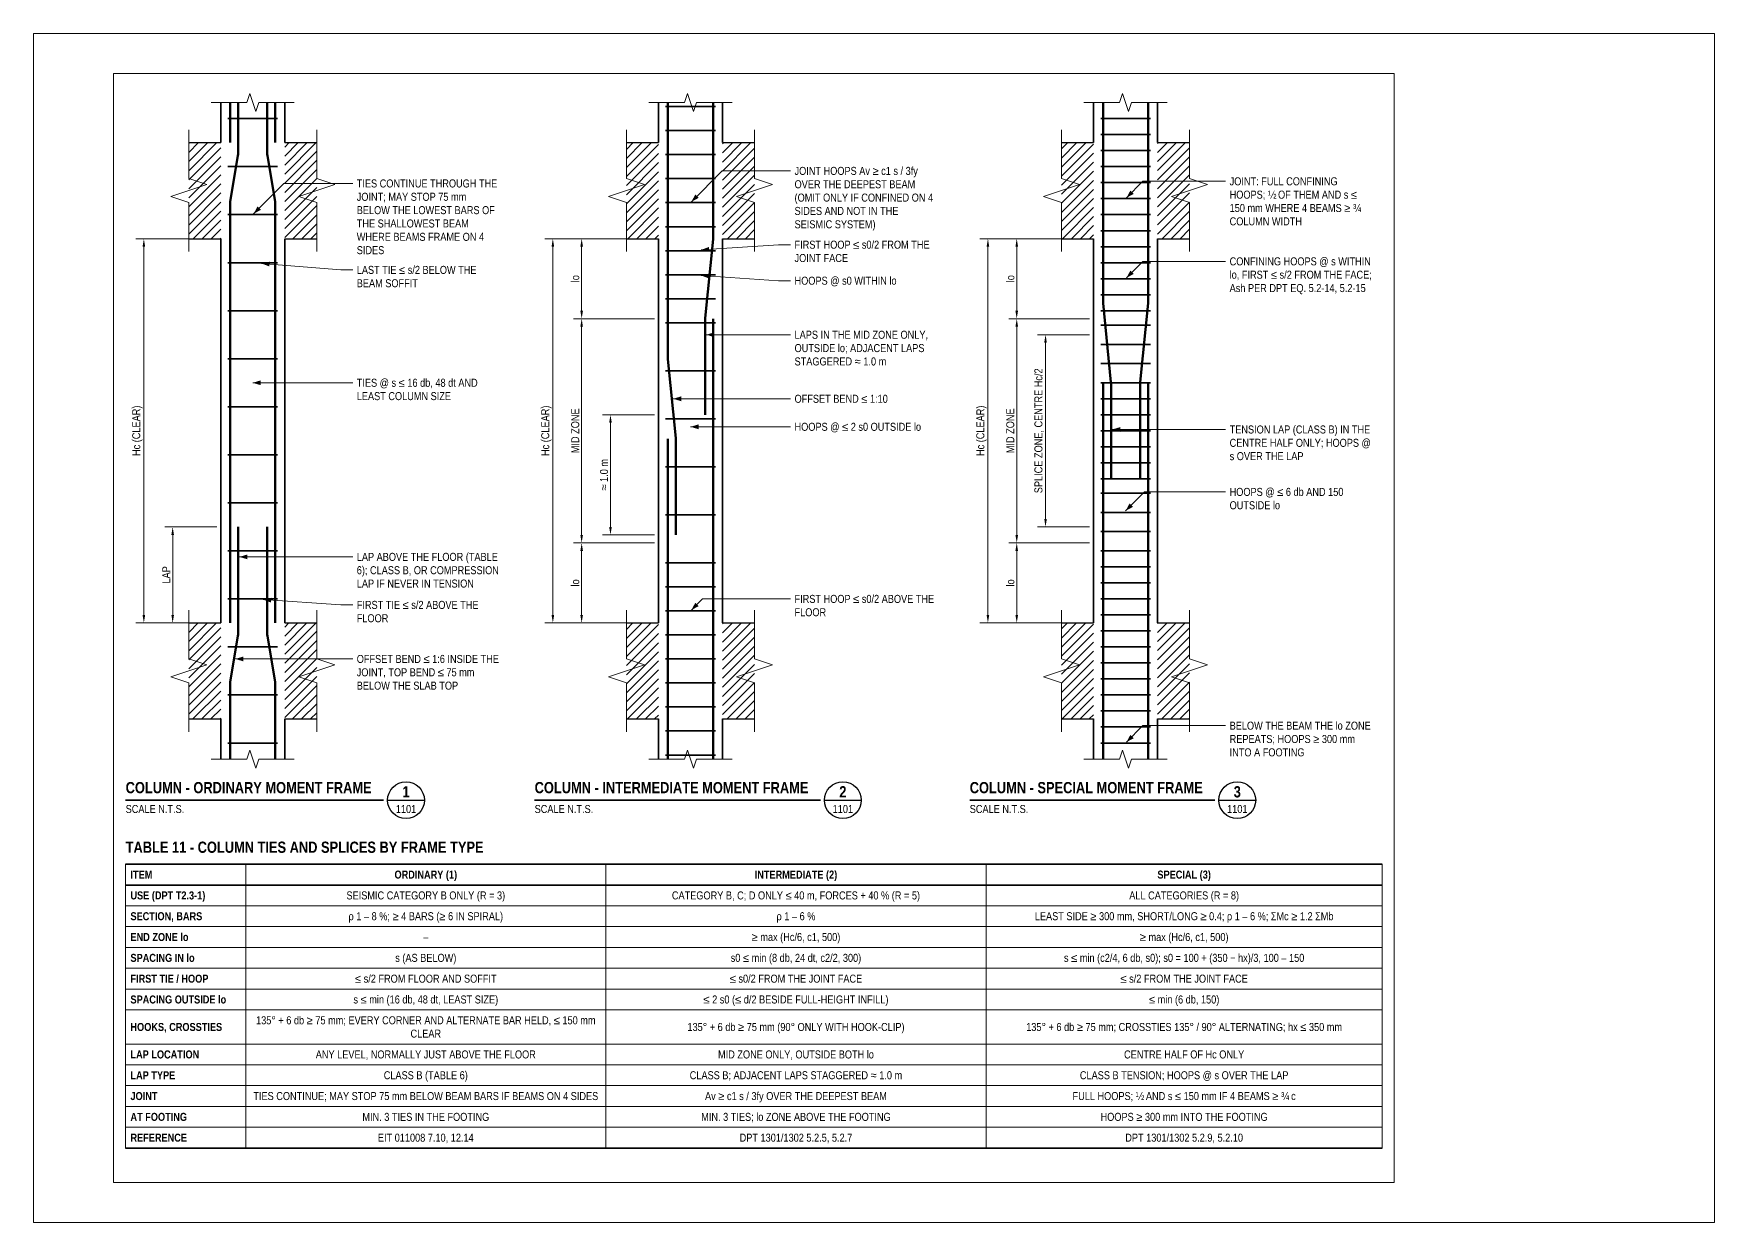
# Model space of a CAD drawing. Header units: millimetres. Extents: x 0 to 45000, y 0 to 7425.
# Drawn here: x 0 to 10500, y 0 to 7425 of the extents above; entities that cross this region are included whole.
import ezdxf
from ezdxf.enums import TextEntityAlignment as Align

# ---------------------------------------------------------------- set-up
doc = ezdxf.new("R2010")
doc.units = ezdxf.units.MM
doc.header["$LTSCALE"] = 3.75
for name, color, linetype, lineweight in [('S-ANNO', 3, 'Continuous', 18), ('S-BREAK', 8, 'Continuous', 18), ('S-CONC', 4, 'Continuous', 35), ('S-CONC-VIS', 5, 'Continuous', 25), ('S-DET', 7, 'Continuous', 18), ('S-DIMS', 2, 'Continuous', 18), ('S-HATCH', 9, 'Continuous', 13), ('S-REBR', 1, 'Continuous', 50), ('S-REBR-SEC', 30, 'Continuous', 35), ('S-SYMB', 6, 'Continuous', 25), ('S-TEXT', 7, 'Continuous', 18), ('S-TITLE', 4, 'Continuous', 35), ('S-TTLB', 4, 'Continuous', 35), ('S-TTLB-THIN', 8, 'Continuous', 18)]:
    doc.layers.add(name, color=color, linetype=linetype, lineweight=lineweight)
doc.layers.add('S-SHEET', color=9, linetype='Continuous', lineweight=13, plot=False)
doc.layers.add('S-TB-AREA', color=9, linetype='Continuous', lineweight=13, plot=False)
doc.styles.add('AN', font='ARIALN_0.TTF')
doc.styles.add('ANB', font='ARIALNB_0.TTF')
doc.dimstyles.new('EIT-25', dxfattribs={"dimscale": 25, "dimtxt": 2, "dimasz": 2, "dimexe": 2, "dimexo": 1, "dimgap": 0.6, "dimtad": 1, "dimdec": 0, "dimtxsty": 'AN', "dimcen": 2.5, "dimclrd": 2, "dimclre": 8, "dimclrt": 7, "dimazin": 3, "dimtfac": 1, "dimtmove": 1, "dimatfit": 3, "dimlwd": -1, "dimlwe": -1, "dimarcsym": 0})

# ---------------------------------------------------------------- blocks, each defined once
blk = doc.blocks.new('VT-1101-1', base_point=(23, 100.9))
at = {"layer": 'S-SYMB'}
blk.add_line((88.46, 105.5), (97.66, 105.5), dxfattribs=at)
blk.add_circle((93.06, 105.5), 4.6, dxfattribs=at)
at = {"layer": 'S-TITLE'}
blk.add_line((23, 105.5), (87.46, 105.5), dxfattribs=at)
at = {"layer": 'S-TEXT'}
for s, height, style, p in [('1', 2.8, 'ANB', (93.06, 107.6)), ('1101', 2, 'AN', (93.06, 103.3))]:
    blk.add_text(s, height=height, dxfattribs=dict(at, style=style)).set_placement(p, align=Align.MIDDLE_CENTER)
at = {"layer": 'S-TEXT', "style": 'AN'}
blk.add_text('SCALE N.T.S.', height=2, dxfattribs=at).set_placement((23, 104.3), align=Align.TOP_LEFT)
at = {"layer": 'S-TITLE', "style": 'ANB'}
blk.add_text('COLUMN - ORDINARY MOMENT FRAME', height=2.8, dxfattribs=at).set_placement((23, 106.4), align=Align.BOTTOM_LEFT)
blk = doc.blocks.new('VT-1101-2', base_point=(125.19, 100.9))
at = {"layer": 'S-SYMB'}
blk.add_line((197.61, 105.5), (206.81, 105.5), dxfattribs=at)
blk.add_circle((202.21, 105.5), 4.6, dxfattribs=at)
at = {"layer": 'S-TITLE'}
blk.add_line((125.19, 105.5), (196.61, 105.5), dxfattribs=at)
at = {"layer": 'S-TEXT'}
for s, height, style, p in [('2', 2.8, 'ANB', (202.21, 107.6)), ('1101', 2, 'AN', (202.21, 103.3))]:
    blk.add_text(s, height=height, dxfattribs=dict(at, style=style)).set_placement(p, align=Align.MIDDLE_CENTER)
at = {"layer": 'S-TEXT', "style": 'AN'}
blk.add_text('SCALE N.T.S.', height=2, dxfattribs=at).set_placement((125.19, 104.3), align=Align.TOP_LEFT)
at = {"layer": 'S-TITLE', "style": 'ANB'}
blk.add_text('COLUMN - INTERMEDIATE MOMENT FRAME', height=2.8, dxfattribs=at).set_placement((125.19, 106.4), align=Align.BOTTOM_LEFT)
blk = doc.blocks.new('VT-1101-3', base_point=(233.93, 100.9))
at = {"layer": 'S-SYMB'}
blk.add_line((296.19, 105.5), (305.39, 105.5), dxfattribs=at)
blk.add_circle((300.79, 105.5), 4.6, dxfattribs=at)
at = {"layer": 'S-TITLE'}
blk.add_line((233.93, 105.5), (295.19, 105.5), dxfattribs=at)
at = {"layer": 'S-TEXT'}
for s, height, style, p in [('3', 2.8, 'ANB', (300.79, 107.6)), ('1101', 2, 'AN', (300.79, 103.3))]:
    blk.add_text(s, height=height, dxfattribs=dict(at, style=style)).set_placement(p, align=Align.MIDDLE_CENTER)
at = {"layer": 'S-TEXT', "style": 'AN'}
blk.add_text('SCALE N.T.S.', height=2, dxfattribs=at).set_placement((233.93, 104.3), align=Align.TOP_LEFT)
at = {"layer": 'S-TITLE', "style": 'ANB'}
blk.add_text('COLUMN - SPECIAL MOMENT FRAME', height=2.8, dxfattribs=at).set_placement((233.93, 106.4), align=Align.BOTTOM_LEFT)
blk = doc.blocks.new('TBL-1101-1', base_point=(23, 18.57))
at = {"layer": 'S-TTLB'}
for p, q in [((23, 89.5), (337, 89.5)), ((23, 84.3), (337, 84.3)), ((23, 18.57), (337, 18.57))]:
    blk.add_line(p, q, dxfattribs=at)
at = {"layer": 'S-TTLB-THIN'}
for p, q in [((23, 89.5), (23, 18.57)), ((53, 89.5), (53, 18.57)), ((143, 89.5), (143, 18.57)), ((238, 89.5), (238, 18.57)), ((337, 89.5), (337, 18.57)), ((23, 79.1), (337, 79.1)), ((23, 73.9), (337, 73.9)), ((23, 68.7), (337, 68.7)), ((23, 63.5), (337, 63.5)), ((23, 58.3), (337, 58.3)), ((23, 53.1), (337, 53.1)), ((23, 44.57), (337, 44.57)), ((23, 39.37), (337, 39.37)), ((23, 34.17), (337, 34.17)), ((23, 28.97), (337, 28.97)), ((23, 23.77), (337, 23.77))]:
    blk.add_line(p, q, dxfattribs=at)
at = {"layer": 'S-TEXT', "style": 'ANB'}
for s, p in [('ITEM', (24.2, 86.9)), ('USE (DPT T2.3-1)', (24.2, 81.7)), ('SECTION, BARS', (24.2, 76.5)), ('END ZONE lo', (24.2, 71.3)), ('SPACING IN lo', (24.2, 66.1)), ('FIRST TIE / HOOP', (24.2, 60.9)), ('SPACING OUTSIDE lo', (24.2, 55.7)), ('HOOKS, CROSSTIES', (24.2, 48.83)), ('LAP LOCATION', (24.2, 41.97)), ('LAP TYPE', (24.2, 36.77)), ('JOINT', (24.2, 31.57)), ('AT FOOTING', (24.2, 26.37)), ('REFERENCE', (24.2, 21.17))]:
    blk.add_text(s, height=2, dxfattribs=at).set_placement(p, align=Align.MIDDLE_LEFT)
at = {"layer": 'S-TEXT'}
for s, style, p in [('ORDINARY (1)', 'ANB', (98, 86.9)), ('INTERMEDIATE (2)', 'ANB', (190.5, 86.9)), ('SPECIAL (3)', 'ANB', (287.5, 86.9)), ('SEISMIC CATEGORY B ONLY (R = 3)', 'AN', (98, 81.7)), ('CATEGORY B, C; D ONLY ≤ 40 m, FORCES + 40 % (R = 5)', 'AN', (190.5, 81.7)), ('ALL CATEGORIES (R = 8)', 'AN', (287.5, 81.7)), ('ρ 1 – 8 %; ≥ 4 BARS (≥ 6 IN SPIRAL)', 'AN', (98, 76.5)), ('ρ 1 – 6 %', 'AN', (190.5, 76.5)), ('LEAST SIDE ≥ 300 mm, SHORT/LONG ≥ 0.4; ρ 1 – 6 %; ΣMc ≥ 1.2 ΣMb', 'AN', (287.5, 76.5)), ('≥ max (Hc/6, c1, 500)', 'AN', (190.5, 71.3)), ('≥ max (Hc/6, c1, 500)', 'AN', (287.5, 71.3)), ('s (AS BELOW)', 'AN', (98, 66.1)), ('–', 'AN', (98, 71.3)), ('s0 ≤ min (8 db, 24 dt, c2/2, 300)', 'AN', (190.5, 66.1)), ('s ≤ min (c2/4, 6 db, s0); s0 = 100 + (350 − hx)/3, 100 – 150', 'AN', (287.5, 66.1)), ('≤ s/2 FROM FLOOR AND SOFFIT', 'AN', (98, 60.9)), ('≤ s0/2 FROM THE JOINT FACE', 'AN', (190.5, 60.9)), ('≤ s/2 FROM THE JOINT FACE', 'AN', (287.5, 60.9)), ('s ≤ min (16 db, 48 dt, LEAST SIZE)', 'AN', (98, 55.7)), ('≤ 2 s0 (≤ d/2 BESIDE FULL-HEIGHT INFILL)', 'AN', (190.5, 55.7)), ('≤ min (6 db, 150)', 'AN', (287.5, 55.7)), ('135° + 6 db ≥ 75 mm; EVERY CORNER AND ALTERNATE BAR HELD, ≤ 150 mm', 'AN', (98, 50.5)), ('CLEAR', 'AN', (98, 47.17)), ('135° + 6 db ≥ 75 mm (90° ONLY WITH HOOK-CLIP)', 'AN', (190.5, 48.83)), ('135° + 6 db ≥ 75 mm; CROSSTIES 135° / 90° ALTERNATING; hx ≤ 350 mm', 'AN', (287.5, 48.83)), ('ANY LEVEL, NORMALLY JUST ABOVE THE FLOOR', 'AN', (98, 41.97)), ('MID ZONE ONLY, OUTSIDE BOTH lo', 'AN', (190.5, 41.97)), ('CENTRE HALF OF Hc ONLY', 'AN', (287.5, 41.97)), ('CLASS B (TABLE 6)', 'AN', (98, 36.77)), ('CLASS B TENSION; HOOPS @ s OVER THE LAP', 'AN', (287.5, 36.77)), ('CLASS B; ADJACENT LAPS STAGGERED ≈ 1.0 m', 'AN', (190.5, 36.77)), ('TIES CONTINUE; MAY STOP 75 mm BELOW BEAM BARS IF BEAMS ON 4 SIDES', 'AN', (98, 31.57)), ('Av ≥ c1 s / 3fy OVER THE DEEPEST BEAM', 'AN', (190.5, 31.57)), ('FULL HOOPS; ½ AND s ≤ 150 mm IF 4 BEAMS ≥ ¾ c', 'AN', (287.5, 31.57)), ('MIN. 3 TIES IN THE FOOTING', 'AN', (98, 26.37)), ('MIN. 3 TIES; lo ZONE ABOVE THE FOOTING', 'AN', (190.5, 26.37)), ('HOOPS ≥ 300 mm INTO THE FOOTING', 'AN', (287.5, 26.37)), ('EIT 011008 7.10, 12.14', 'AN', (98, 21.17)), ('DPT 1301/1302 5.2.5, 5.2.7', 'AN', (190.5, 21.17)), ('DPT 1301/1302 5.2.9, 5.2.10', 'AN', (287.5, 21.17))]:
    blk.add_text(s, height=2, dxfattribs=dict(at, style=style)).set_placement(p, align=Align.MIDDLE_CENTER)
at = {"layer": 'S-TITLE', "style": 'ANB'}
blk.add_text('TABLE 11 - COLUMN TIES AND SPLICES BY FRAME TYPE', height=2.8, dxfattribs=at).set_placement((23, 91.5), align=Align.BOTTOM_LEFT)
blk = doc.blocks.new('DET-1101-1', base_point=(-593.7, -906.2))
at = {"layer": 'S-HATCH'}
h = blk.add_hatch(dxfattribs=at)
h.set_pattern_fill('ANSI31', color=256, scale=12.5984)
h.paths.add_polyline_path([(-200, 2400), (0, 2400), (0, 3000), (-200, 3000)])
h = blk.add_hatch(dxfattribs=at)
h.set_pattern_fill('ANSI31', color=256, scale=12.5984)
h.paths.add_polyline_path([(400, 2400), (600, 2400), (600, 3000), (400, 3000)])
h = blk.add_hatch(dxfattribs=at)
h.set_pattern_fill('ANSI31', color=256, scale=12.598)
h.paths.add_polyline_path([(-200, -600), (0, -600), (0, 0), (-200, 0)])
h = blk.add_hatch(dxfattribs=at)
h.set_pattern_fill('ANSI31', color=256, scale=12.598)
h.paths.add_polyline_path([(400, -600), (600, -600), (600, 0), (400, 0)])
at = {"layer": 'S-ANNO', "flags": 128}
for points in [[(205.5, 2555.5), (395, 2745), (750, 2745), (825, 2745)], [(255.1, 2245.5), (750, 2205), (825, 2205)], [(200, 1500), (750, 1500), (825, 1500)], [(116.8, 412.5), (750, 412.5), (825, 412.5)], [(265.6, 145.5), (750, 112.5), (825, 112.5)], [(91.8, -225), (750, -225), (825, -225)]]:
    blk.add_lwpolyline(points, dxfattribs=at)
at = {"layer": 'S-ANNO'}
for points in [[(205.5, 2555.5), (251.4, 2580.2), (230.2, 2601.4)], [(255.1, 2245.5), (303.7, 2226.5), (306.1, 2256.4)], [(200, 1500), (250, 1485), (250, 1515)], [(116.8, 412.5), (166.8, 397.5), (166.8, 427.5)], [(265.6, 145.5), (314.5, 127.2), (316.5, 157.1)], [(91.8, -225), (141.8, -240), (141.8, -210)]]:
    blk.add_solid(points, dxfattribs=at)
at = {"layer": 'S-BREAK', "flags": 128}
for points in [[(-60, 3250), (162.5, 3250), (181.2, 3306.2), (218.8, 3193.8), (237.5, 3250), (460, 3250)], [(-200, 2320), (-200, 2625), (-312.5, 2662.5), (-87.5, 2737.5), (-200, 2775), (-200, 3080)], [(600, 2320), (600, 2625), (487.5, 2662.5), (712.5, 2737.5), (600, 2775), (600, 3080)], [(-200, -680), (-200, -375), (-312.5, -337.5), (-87.5, -262.5), (-200, -225), (-200, 80)], [(600, -680), (600, -375), (487.5, -337.5), (712.5, -262.5), (600, -225), (600, 80)], [(-60, -850), (162.5, -850), (181.2, -793.8), (218.8, -906.2), (237.5, -850), (460, -850)]]:
    blk.add_lwpolyline(points, dxfattribs=at)
at = {"layer": 'S-CONC'}
for p, q in [((0, 3000), (0, 3250)), ((400, 3000), (400, 3250)), ((0, 0), (0, 2400)), ((400, 0), (400, 2400)), ((0, -850), (0, -600)), ((400, -850), (400, -600))]:
    blk.add_line(p, q, dxfattribs=at)
at = {"layer": 'S-CONC-VIS'}
for p, q in [((-200, 3000), (0, 3000)), ((400, 3000), (600, 3000)), ((-200, 2400), (0, 2400)), ((400, 2400), (600, 2400)), ((-200, 0), (0, 0)), ((400, 0), (600, 0)), ((-200, -600), (0, -600)), ((400, -600), (600, -600))]:
    blk.add_line(p, q, dxfattribs=at)
at = {"layer": 'S-REBR', "flags": 128}
for points in [[(59, 0), (59, 2619.2, -0.0413106), (60, 2630.7), (108, 2919.3, 0.0413106), (109, 2930.8), (109, 3250)], [(341, 0), (341, 2619.2, 0.0413106), (340, 2630.7), (292, 2919.3, -0.0413106), (291, 2930.8), (291, 3250)], [(59, -850), (59, -380.8, -0.0413106), (60, -369.3), (108, -80.7, 0.0413106), (109, -69.2), (109, 600)], [(341, -850), (341, -380.8, 0.0413106), (340, -369.3), (292, -80.7, -0.0413106), (291, -69.2), (291, 600)]]:
    blk.add_lwpolyline(points, format="xyb", dxfattribs=at)
for points in [[(59, 3000), (59, 3250)], [(341, 3000), (341, 3250)]]:
    blk.add_lwpolyline(points, dxfattribs=at)
at = {"layer": 'S-REBR-SEC'}
for p, q in [((44.5, 3150), (355.5, 3150)), ((44.5, 2850), (355.5, 2850)), ((44.5, 2550), (355.5, 2550)), ((44.5, 2250), (355.5, 2250)), ((44.5, 1950), (355.5, 1950)), ((44.5, 1650), (355.5, 1650)), ((44.5, 1350), (355.5, 1350)), ((44.5, 1050), (355.5, 1050)), ((44.5, 750), (355.5, 750)), ((44.5, 450), (355.5, 450)), ((44.5, 150), (355.5, 150)), ((44.5, -150), (355.5, -150)), ((44.5, -450), (355.5, -450)), ((44.5, -750), (355.5, -750))]:
    blk.add_line(p, q, dxfattribs=at)
at = {"layer": 'S-TEXT', "char_height": 50, "attachment_point": 1, "style": 'AN'}
for s, insert, width in [('TIES CONTINUE THROUGH THE\\PJOINT; MAY STOP 75 mm\\PBELOW THE LOWEST BARS OF\\PTHE SHALLOWEST BEAM\\PWHERE BEAMS FRAME ON 4\\PSIDES', (850, 2770), 925.799), ('LAST TIE ≤ s/2 BELOW THE\\PBEAM SOFFIT', (850, 2230), 790.62), ('TIES @ s ≤ 16 db, 48 dt AND\\PLEAST COLUMN SIZE', (850, 1525), 798.282), ('LAP ABOVE THE FLOOR (TABLE\\P6); CLASS B, OR COMPRESSION\\PLAP IF NEVER IN TENSION', (850, 437.5), 936.014), ('FIRST TIE ≤ s/2 ABOVE THE\\PFLOOR', (850, 137.5), 803.815), ('OFFSET BEND ≤ 1:6 INSIDE THE\\PJOINT, TOP BEND ≤ 75 mm\\PBELOW THE SLAB TOP', (850, -200), 936.121)]:
    blk.add_mtext(s, dxfattribs=dict(at, insert=insert, width=width))
at = {"layer": 'S-DIMS'}
for base, p2, text in [((-480, 0), (0, 2400), 'Hc (CLEAR)'), ((-300, 0), (0, 600), 'LAP')]:
    blk.add_linear_dim(base=base, p1=(0, 0), p2=p2, angle=90, text=text, dimstyle='EIT-25', dxfattribs=at).render()
blk = doc.blocks.new('DET-1101-2', base_point=(7226.3, -906.2))
at = {"layer": 'S-HATCH'}
h = blk.add_hatch(dxfattribs=at)
h.set_pattern_fill('ANSI31', color=256, scale=12.5984)
h.paths.add_polyline_path([(7800, 2400), (8000, 2400), (8000, 3000), (7800, 3000)])
h = blk.add_hatch(dxfattribs=at)
h.set_pattern_fill('ANSI31', color=256, scale=12.5984)
h.paths.add_polyline_path([(8400, 2400), (8600, 2400), (8600, 3000), (8400, 3000)])
h = blk.add_hatch(dxfattribs=at)
h.set_pattern_fill('ANSI31', color=256, scale=12.5984)
h.paths.add_polyline_path([(7800, -600), (8000, -600), (8000, 0), (7800, 0)])
h = blk.add_hatch(dxfattribs=at)
h.set_pattern_fill('ANSI31', color=256, scale=12.5984)
h.paths.add_polyline_path([(8400, -600), (8600, -600), (8600, 0), (8400, 0)])
at = {"layer": 'S-ANNO', "flags": 128}
for points in [[(8205.5, 2630.5), (8398.3, 2823.3), (8750, 2823.3), (8825, 2823.3)], [(8265.6, 2329.5), (8750, 2362.5), (8825, 2362.5)], [(8265.6, 2170.5), (8750, 2137.5), (8825, 2137.5)], [(8298.8, 1800), (8750, 1800), (8825, 1800)], [(8091.8, 1400), (8750, 1400), (8825, 1400)], [(8200, 1225), (8750, 1225), (8825, 1225)], [(8205.5, 80.5), (8275, 150), (8750, 150), (8825, 150)]]:
    blk.add_lwpolyline(points, dxfattribs=at)
at = {"layer": 'S-ANNO'}
for points in [[(8205.5, 2630.5), (8251.4, 2655.2), (8230.2, 2676.4)], [(8265.6, 2329.5), (8316.5, 2317.9), (8314.5, 2347.8)], [(8265.6, 2170.5), (8314.5, 2152.2), (8316.5, 2182.1)], [(8298.8, 1800), (8348.8, 1785), (8348.8, 1815)], [(8091.8, 1400), (8141.8, 1385), (8141.8, 1415)], [(8200, 1225), (8250, 1210), (8250, 1240)], [(8205.5, 80.5), (8251.4, 105.2), (8230.2, 126.4)]]:
    blk.add_solid(points, dxfattribs=at)
at = {"layer": 'S-BREAK', "flags": 128}
for points in [[(7940, 3250), (8162.5, 3250), (8181.2, 3306.2), (8218.8, 3193.8), (8237.5, 3250), (8460, 3250)], [(7800, 2320), (7800, 2625), (7687.5, 2662.5), (7912.5, 2737.5), (7800, 2775), (7800, 3080)], [(8600, 2320), (8600, 2625), (8487.5, 2662.5), (8712.5, 2737.5), (8600, 2775), (8600, 3080)], [(7800, -680), (7800, -375), (7687.5, -337.5), (7912.5, -262.5), (7800, -225), (7800, 80)], [(8600, -680), (8600, -375), (8487.5, -337.5), (8712.5, -262.5), (8600, -225), (8600, 80)], [(7940, -850), (8162.5, -850), (8181.2, -793.8), (8218.8, -906.2), (8237.5, -850), (8460, -850)]]:
    blk.add_lwpolyline(points, dxfattribs=at)
at = {"layer": 'S-CONC'}
for p, q in [((8000, 3000), (8000, 3250)), ((8400, 3000), (8400, 3250)), ((8000, 0), (8000, 2400)), ((8400, 0), (8400, 2400)), ((8000, -850), (8000, -600)), ((8400, -850), (8400, -600))]:
    blk.add_line(p, q, dxfattribs=at)
at = {"layer": 'S-CONC-VIS'}
for p, q in [((7800, 3000), (8000, 3000)), ((8400, 3000), (8600, 3000)), ((7800, 2400), (8000, 2400)), ((8400, 2400), (8600, 2400)), ((7800, 0), (8000, 0)), ((8400, 0), (8600, 0)), ((7800, -600), (8000, -600)), ((8400, -600), (8600, -600))]:
    blk.add_line(p, q, dxfattribs=at)
at = {"layer": 'S-REBR', "flags": 128}
for points in [[(8109, 550), (8109, 1146.5, 0.0249223), (8108.7, 1153.5), (8059.3, 1646.5, -0.0249223), (8059, 1653.5), (8059, 3250)], [(8291, 1300), (8291, 1896.5, -0.0249223), (8291.3, 1903.5), (8340.7, 2396.5, 0.0249223), (8341, 2403.5), (8341, 3250)]]:
    blk.add_lwpolyline(points, format="xyb", dxfattribs=at)
for points in [[(8341, -850), (8341, 1900)], [(8059, -850), (8059, 1150)]]:
    blk.add_lwpolyline(points, dxfattribs=at)
at = {"layer": 'S-REBR-SEC'}
for p, q in [((8044.5, 3225), (8355.5, 3225)), ((8044.5, 3075), (8355.5, 3075)), ((8044.5, 2925), (8355.5, 2925)), ((8044.5, 2775), (8355.5, 2775)), ((8044.5, 2625), (8355.5, 2625)), ((8044.5, 2475), (8355.5, 2475)), ((8044.5, 2325), (8355.5, 2325)), ((8044.5, 2175), (8355.5, 2175)), ((8044.5, 2025), (8355.5, 2025)), ((8044.5, 1875), (8355.5, 1875)), ((8044.5, 1575), (8355.5, 1575)), ((8044.5, 1275), (8355.5, 1275)), ((8044.5, 975), (8355.5, 975)), ((8044.5, 675), (8355.5, 675)), ((8044.5, 375), (8355.5, 375)), ((8044.5, 225), (8355.5, 225)), ((8044.5, 75), (8355.5, 75)), ((8044.5, -75), (8355.5, -75)), ((8044.5, -225), (8355.5, -225)), ((8044.5, -375), (8355.5, -375)), ((8044.5, -525), (8355.5, -525)), ((8044.5, -675), (8355.5, -675)), ((8044.5, -825), (8355.5, -825))]:
    blk.add_line(p, q, dxfattribs=at)
at = {"layer": 'S-TEXT', "char_height": 50, "attachment_point": 1, "style": 'AN'}
for s, insert, width in [('JOINT HOOPS Av ≥ c1 s / 3fy\\POVER THE DEEPEST BEAM\\P(OMIT ONLY IF CONFINED ON 4\\PSIDES AND NOT IN THE\\PSEISMIC SYSTEM)', (8850, 2848.3), 912.746), ('FIRST HOOP ≤ s0/2 FROM THE\\PJOINT FACE', (8850, 2387.5), 889.796), ('HOOPS @ s0 WITHIN lo', (8850, 2162.5), 675.376), ('LAPS IN THE MID ZONE ONLY,\\POUTSIDE lo; ADJACENT LAPS\\PSTAGGERED ≈ 1.0 m', (8850, 1825), 879.722), ('OFFSET BEND ≤ 1:10', (8850, 1425), 618.445), ('HOOPS @ ≤ 2 s0 OUTSIDE lo', (8850, 1250), 834.533), ('FIRST HOOP ≤ s0/2 ABOVE THE\\PFLOOR', (8850, 175), 919.698)]:
    blk.add_mtext(s, dxfattribs=dict(at, insert=insert, width=width))
at = {"layer": 'S-DIMS'}
for base, p1, p2, text in [((7340, 0), (8000, 0), (8000, 2400), 'Hc (CLEAR)'), ((7520, 1900), (8000, 1900), (8000, 2400), 'lo'), ((7520, 500), (8000, 500), (8000, 1900), 'MID ZONE'), ((7700, 550), (8000, 550), (8000, 1300), '≈ 1.0 m'), ((7520, 0), (8000, 0), (8000, 500), 'lo')]:
    blk.add_linear_dim(base=base, p1=p1, p2=p2, angle=90, text=text, dimstyle='EIT-25', dxfattribs=at).render()
blk = doc.blocks.new('DET-1101-3', base_point=(15226.3, -906.2))
at = {"layer": 'S-HATCH'}
h = blk.add_hatch(dxfattribs=at)
h.set_pattern_fill('ANSI31', color=256, scale=12.5984)
h.paths.add_polyline_path([(15800, 2400), (16000, 2400), (16000, 3000), (15800, 3000)])
h = blk.add_hatch(dxfattribs=at)
h.set_pattern_fill('ANSI31', color=256, scale=12.5984)
h.paths.add_polyline_path([(16400, 2400), (16600, 2400), (16600, 3000), (16400, 3000)])
h = blk.add_hatch(dxfattribs=at)
h.set_pattern_fill('ANSI31', color=256, scale=12.5984)
h.paths.add_polyline_path([(15800, -600), (16000, -600), (16000, 0), (15800, 0)])
h = blk.add_hatch(dxfattribs=at)
h.set_pattern_fill('ANSI31', color=256, scale=12.5984)
h.paths.add_polyline_path([(16400, -600), (16600, -600), (16600, 0), (16400, 0)])
at = {"layer": 'S-ANNO', "flags": 128}
for points in [[(16205.5, 2655.5), (16308.3, 2758.3), (16750, 2758.3), (16825, 2758.3)], [(16205.5, 2155.5), (16308.3, 2258.3), (16750, 2258.3), (16825, 2258.3)], [(16116.8, 1208.3), (16750, 1208.3), (16825, 1208.3)], [(16200, 700), (16318.3, 818.3), (16750, 818.3), (16825, 818.3)], [(16205.5, -744.5), (16308.3, -641.7), (16750, -641.7), (16825, -641.7)]]:
    blk.add_lwpolyline(points, dxfattribs=at)
at = {"layer": 'S-ANNO'}
for points in [[(16205.5, 2655.5), (16251.4, 2680.2), (16230.2, 2701.4)], [(16205.5, 2155.5), (16251.4, 2180.2), (16230.2, 2201.4)], [(16116.8, 1208.3), (16166.8, 1193.3), (16166.8, 1223.3)], [(16200, 700), (16246, 724.7), (16224.7, 746)], [(16205.5, -744.5), (16251.4, -719.8), (16230.2, -698.6)]]:
    blk.add_solid(points, dxfattribs=at)
at = {"layer": 'S-BREAK', "flags": 128}
for points in [[(15940, 3250), (16162.5, 3250), (16181.2, 3306.2), (16218.8, 3193.8), (16237.5, 3250), (16460, 3250)], [(15800, 2320), (15800, 2625), (15687.5, 2662.5), (15912.5, 2737.5), (15800, 2775), (15800, 3080)], [(16600, 2320), (16600, 2625), (16487.5, 2662.5), (16712.5, 2737.5), (16600, 2775), (16600, 3080)], [(15800, -680), (15800, -375), (15687.5, -337.5), (15912.5, -262.5), (15800, -225), (15800, 80)], [(16600, -680), (16600, -375), (16487.5, -337.5), (16712.5, -262.5), (16600, -225), (16600, 80)], [(15940, -850), (16162.5, -850), (16181.2, -793.8), (16218.8, -906.2), (16237.5, -850), (16460, -850)]]:
    blk.add_lwpolyline(points, dxfattribs=at)
at = {"layer": 'S-CONC'}
for p, q in [((16000, 3000), (16000, 3250)), ((16400, 3000), (16400, 3250)), ((16000, 0), (16000, 2400)), ((16400, 0), (16400, 2400)), ((16000, -850), (16000, -600)), ((16400, -850), (16400, -600))]:
    blk.add_line(p, q, dxfattribs=at)
at = {"layer": 'S-CONC-VIS'}
for p, q in [((15800, 3000), (16000, 3000)), ((16400, 3000), (16600, 3000)), ((15800, 2400), (16000, 2400)), ((16400, 2400), (16600, 2400)), ((15800, 0), (16000, 0)), ((16400, 0), (16600, 0)), ((15800, -600), (16000, -600)), ((16400, -600), (16600, -600))]:
    blk.add_line(p, q, dxfattribs=at)
at = {"layer": 'S-REBR', "flags": 128}
for points in [[(16109, 900), (16109, 1496.5, 0.0249223), (16108.7, 1503.5), (16059.3, 1996.5, -0.0249223), (16059, 2003.5), (16059, 3250)], [(16291, 900), (16291, 1496.5, -0.0249223), (16291.3, 1503.5), (16340.7, 1996.5, 0.0249223), (16341, 2003.5), (16341, 3250)]]:
    blk.add_lwpolyline(points, format="xyb", dxfattribs=at)
for points in [[(16059, -850), (16059, 1500)], [(16341, -850), (16341, 1500)]]:
    blk.add_lwpolyline(points, dxfattribs=at)
at = {"layer": 'S-REBR-SEC'}
for p, q in [((16044.5, 3150), (16355.5, 3150)), ((16044.5, 3050), (16355.5, 3050)), ((16044.5, 2950), (16355.5, 2950)), ((16044.5, 2850), (16355.5, 2850)), ((16044.5, 2750), (16355.5, 2750)), ((16044.5, 2650), (16355.5, 2650)), ((16044.5, 2550), (16355.5, 2550)), ((16044.5, 2450), (16355.5, 2450)), ((16044.5, 2350), (16355.5, 2350)), ((16044.5, 2250), (16355.5, 2250)), ((16044.5, 2150), (16355.5, 2150)), ((16044.5, 2050), (16355.5, 2050)), ((16044.5, 1950), (16355.5, 1950)), ((16044.5, 1860), (16355.5, 1860)), ((16044.5, 1740), (16355.5, 1740)), ((16044.5, 1620), (16355.5, 1620)), ((16044.5, 1500), (16355.5, 1500)), ((16044.5, 1400), (16355.5, 1400)), ((16044.5, 1300), (16355.5, 1300)), ((16044.5, 1200), (16355.5, 1200)), ((16044.5, 1100), (16355.5, 1100)), ((16044.5, 1000), (16355.5, 1000)), ((16044.5, 900), (16355.5, 900)), ((16044.5, 810), (16355.5, 810)), ((16044.5, 690), (16355.5, 690)), ((16044.5, 570), (16355.5, 570)), ((16044.5, 450), (16355.5, 450)), ((16044.5, 350), (16355.5, 350)), ((16044.5, 250), (16355.5, 250)), ((16044.5, 150), (16355.5, 150)), ((16044.5, 50), (16355.5, 50)), ((16044.5, -50), (16355.5, -50)), ((16044.5, -150), (16355.5, -150)), ((16044.5, -250), (16355.5, -250)), ((16044.5, -350), (16355.5, -350)), ((16044.5, -450), (16355.5, -450)), ((16044.5, -550), (16355.5, -550)), ((16044.5, -650), (16355.5, -650)), ((16044.5, -750), (16355.5, -750))]:
    blk.add_line(p, q, dxfattribs=at)
at = {"layer": 'S-TEXT', "char_height": 50, "attachment_point": 1, "style": 'AN'}
for s, insert, width in [('JOINT: FULL CONFINING\\PHOOPS; ½ OF THEM AND s ≤\\P150 mm WHERE 4 BEAMS ≥ ¾\\PCOLUMN WIDTH', (16850, 2783.3), 863.406), ('CONFINING HOOPS @ s WITHIN\\Plo, FIRST ≤ s/2 FROM THE FACE;\\PAsh PER DPT EQ. 5.2-14, 5.2-15', (16850, 2283.3), 936.121), ('TENSION LAP (CLASS B) IN THE\\PCENTRE HALF ONLY; HOOPS @\\Ps OVER THE LAP', (16850, 1233.3), 930.197), ('HOOPS @ ≤ 6 db AND 150\\POUTSIDE lo', (16850, 843.3), 751.851), ('BELOW THE BEAM THE lo ZONE\\PREPEATS; HOOPS ≥ 300 mm\\PINTO A FOOTING', (16850, -616.7), 929.346)]:
    blk.add_mtext(s, dxfattribs=dict(at, insert=insert, width=width))
at = {"layer": 'S-DIMS'}
for base, p1, p2, text in [((15340, 0), (16000, 0), (16000, 2400), 'Hc (CLEAR)'), ((15520, 1900), (16000, 1900), (16000, 2400), 'lo'), ((15520, 500), (16000, 500), (16000, 1900), 'MID ZONE'), ((15700, 600), (16000, 600), (16000, 1800), 'SPLICE ZONE, CENTRE Hc/2'), ((15520, 0), (16000, 0), (16000, 500), 'lo')]:
    blk.add_linear_dim(base=base, p1=p1, p2=p2, angle=90, text=text, dimstyle='EIT-25', dxfattribs=at).render()

msp = doc.modelspace()

# ---------------------------------------------------------------- linework, layer by layer
at = {"layer": 'S-SHEET', "flags": 128}
msp.add_lwpolyline([(0, 0), (10500, 0), (10500, 7425), (0, 7425)], close=True, dxfattribs=at)
at = {"layer": 'S-TB-AREA', "flags": 128}
msp.add_lwpolyline([(500, 250), (8500, 250), (8500, 7175), (500, 7175)], close=True, dxfattribs=at)

# ---------------------------------------------------------------- block references
at = {"layer": 'S-DET', "zscale": 25}
for name, p in [('DET-1101-1', (575, 2838)), ('DET-1101-2', (3130, 2838)), ('DET-1101-3', (5848, 2838))]:
    msp.add_blockref(name, p, dxfattribs=at)
at = {"layer": 'S-TEXT', "xscale": 25, "yscale": 25, "zscale": 25}
for name, p in [('VT-1101-1', (575, 2522)), ('VT-1101-2', (3130, 2522)), ('VT-1101-3', (5848, 2522)), ('TBL-1101-1', (575, 464))]:
    msp.add_blockref(name, p, dxfattribs=at)

doc.saveas('drawing.dxf')
